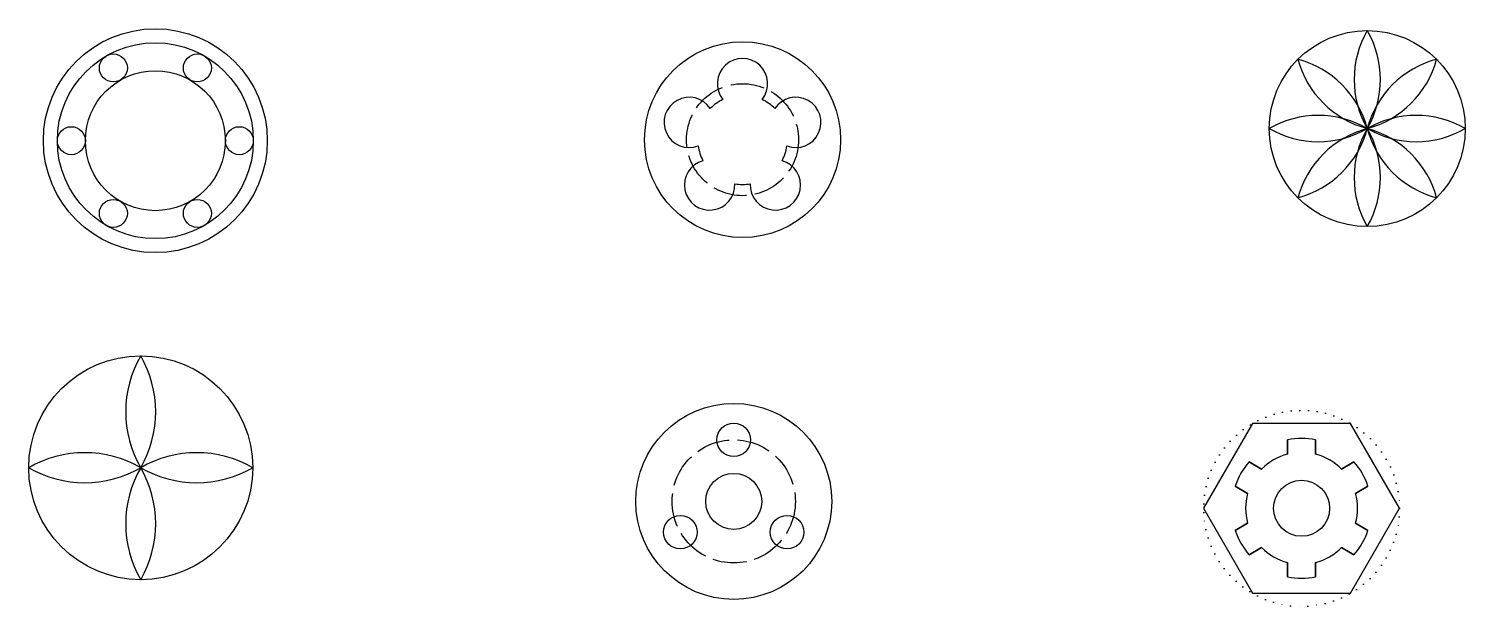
# Model space of a CAD drawing. Header units: millimetres. Extents: x 1410 to 1923, y 1681 to 1887.
import ezdxf

# ---------------------------------------------------------------- set-up
doc = ezdxf.new("R2010")
doc.units = ezdxf.units.MM
doc.linetypes.add('ACAD_ISO02W100', pattern=[15, 12, -3])
doc.linetypes.add('ACAD_ISO07W100', pattern=[3, 0, -3])

# ---------------------------------------------------------------- blocks, each defined once
blk = doc.blocks.new('*U2')
blk.add_circle((0, 0), 5)
blk = doc.blocks.new('*U3')
at = {"color": 0, "linetype": 'ByBlock', "lineweight": -2, "transparency": 16777216}
for p, rotation in [((1439.74, 1873.25), 119.9999999999999), ((1469.74, 1873.25), 59.99999999999997), ((1424.74, 1847.26), 180), ((1439.74, 1821.28), 239.9999999999999), ((1469.74, 1821.28), 299.9999999999998)]:
    blk.add_blockref('*U2', p, dxfattribs=dict(at, rotation=rotation))
blk.add_blockref('*U2', (1484.74, 1847.26), dxfattribs=at)
blk = doc.blocks.new('*U6')
for centre, start, end in [((30.31, 0), 150, 210), ((-30.31, 0), 330, 30)]:
    blk.add_arc(centre, 35, start, end)
blk = doc.blocks.new('*U7')
at = {"color": 0, "linetype": 'ByBlock', "lineweight": -2, "transparency": 16777216}
blk.add_blockref('*U6', (1887.59, 1869.09), dxfattribs=at)
for p, rotation in [((1875.22, 1863.97), 45.00000000000001), ((1899.97, 1863.97), 315), ((1870.09, 1851.59), 90), ((1875.22, 1839.22), 135), ((1899.97, 1839.22), 225), ((1905.09, 1851.59), 270), ((1887.59, 1834.09), 180)]:
    blk.add_blockref('*U6', p, dxfattribs=dict(at, rotation=rotation))
blk = doc.blocks.new('*U8')
for centre, start, end in [((34.64, 0), 150, 210), ((-34.64, 0), 330, 30)]:
    blk.add_arc(centre, 40, start, end)
blk = doc.blocks.new('*U9')
at = {"color": 0, "linetype": 'ByBlock', "lineweight": -2, "transparency": 16777216}
blk.add_blockref('*U8', (1449.52, 1750.42), dxfattribs=at)
for p, rotation in [((1429.52, 1730.42), 90.00000000000001), ((1469.52, 1730.42), 270), ((1449.52, 1710.42), 180)]:
    blk.add_blockref('*U8', p, dxfattribs=dict(at, rotation=rotation))
blk = doc.blocks.new('*U10')
blk.add_circle((0, 0), 6)
blk = doc.blocks.new('*U11')
at = {"color": 0, "linetype": 'ByBlock', "lineweight": -2, "transparency": 16777216}
blk.add_blockref('*U10', (1661.32, 1740.39), dxfattribs=at)
for p, rotation in [((1642.26, 1707.39), 120), ((1680.37, 1707.39), 240)]:
    blk.add_blockref('*U10', p, dxfattribs=dict(at, rotation=rotation))

msp = doc.modelspace()

# ---------------------------------------------------------------- linework, layer by layer
for p, q in [((1859.13, 1740.42), (1859.13, 1735.29)), ((1859.13, 1735.29), (1859.13, 1740.42)), ((1869.13, 1740.42), (1869.13, 1735.29)), ((1869.13, 1735.29), (1869.13, 1740.42)), ((1845.42, 1732.5), (1849.86, 1729.93)), ((1849.86, 1729.93), (1845.42, 1732.5)), ((1882.85, 1732.5), (1878.4, 1729.93)), ((1878.4, 1729.93), (1882.85, 1732.5)), ((1840.42, 1723.84), (1844.86, 1721.27)), ((1844.86, 1721.27), (1840.42, 1723.84)), ((1887.85, 1723.84), (1883.4, 1721.27)), ((1883.4, 1721.27), (1887.85, 1723.84)), ((1840.42, 1708), (1844.86, 1710.57)), ((1844.86, 1710.57), (1840.42, 1708)), ((1887.85, 1708), (1883.4, 1710.57)), ((1883.4, 1710.57), (1887.85, 1708)), ((1845.42, 1699.34), (1849.86, 1701.91)), ((1849.86, 1701.91), (1845.42, 1699.34)), ((1882.85, 1699.34), (1878.4, 1701.91)), ((1878.4, 1701.91), (1882.85, 1699.34)), ((1859.13, 1691.43), (1859.13, 1696.56)), ((1859.13, 1696.56), (1859.13, 1691.43)), ((1869.13, 1691.43), (1869.13, 1696.56)), ((1869.13, 1696.56), (1869.13, 1691.43))]:
    msp.add_line(p, q)
msp.add_lwpolyline([(1899.13, 1715.92), (1881.63, 1746.23), (1846.63, 1746.23), (1829.13, 1715.92), (1846.63, 1685.61), (1881.63, 1685.61)], close=True)
for centre, radius in [((1454.74, 1847.26), 40), ((1887.59, 1851.59), 35), ((1454.74, 1847.26), 35), ((1664.46, 1847.62), 35), ((1454.74, 1847.26), 25), ((1449.52, 1730.42), 40), ((1661.32, 1718.39), 35), ((1661.32, 1718.39), 10), ((1864.13, 1715.92), 10)]:
    msp.add_circle(centre, radius)
at = {"linetype": 'ACAD_ISO02W100'}
for centre, radius in [((1664.46, 1847.62), 20), ((1661.32, 1718.39), 22)]:
    msp.add_circle(centre, radius, dxfattribs=at)
at = {"linetype": 'ACAD_ISO07W100'}
msp.add_circle((1864.13, 1715.92), 35, dxfattribs=at)
for centre, radius, start, end in [((1664.46, 1867.62), 9, 321.3178, 218.6822), ((1645.44, 1853.8), 9, 33.3178, 290.6822), ((1683.48, 1853.8), 9, 249.3178, 146.6822), ((1664.46, 1847.62), 16, 116.0466, 135.9534), ((1664.46, 1847.62), 16, 44.0466, 63.9534), ((1664.46, 1847.62), 16, 188.0466, 207.9534), ((1664.46, 1847.62), 16, 332.0466, 351.9534), ((1652.7, 1831.44), 9, 105.3178, 2.6822), ((1676.22, 1831.44), 9, 177.3178, 74.6822), ((1664.46, 1847.62), 16, 260.0466, 279.9534), ((1864.13, 1715.92), 25, 78.463, 101.537), ((1864.13, 1715.92), 20, 104.4775, 135.5225), ((1864.13, 1715.92), 20, 44.4775, 75.5225), ((1864.13, 1715.92), 25, 138.463, 161.537), ((1864.13, 1715.92), 25, 18.463, 41.537), ((1864.13, 1715.92), 20, 164.4775, 195.5225), ((1864.13, 1715.92), 20, 344.4775, 15.5225), ((1864.13, 1715.92), 25, 198.463, 221.537), ((1864.13, 1715.92), 25, 318.463, 341.537), ((1864.13, 1715.92), 20, 224.4775, 255.5225), ((1864.13, 1715.92), 20, 284.4775, 315.5225), ((1864.13, 1715.92), 25, 258.463, 281.537)]:
    msp.add_arc(centre, radius, start, end)

# ---------------------------------------------------------------- block references
for name in ['*U7', '*U3', '*U9', '*U11']:
    msp.add_blockref(name, (0, 0))

doc.saveas('drawing.dxf')
